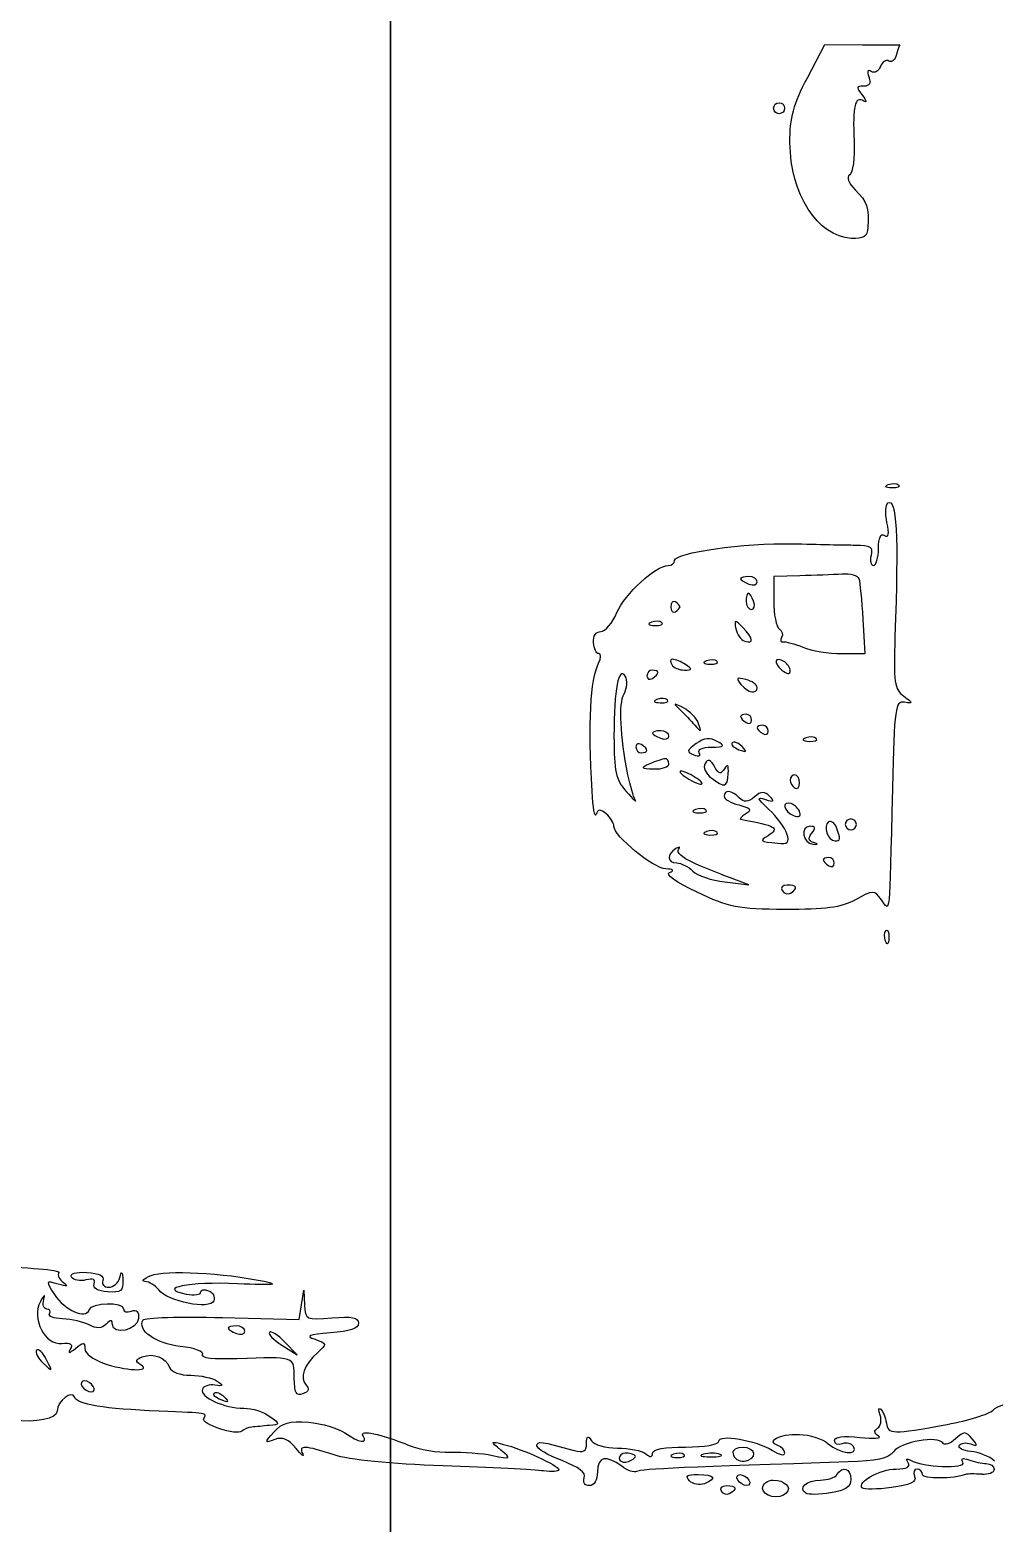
# Model space of a CAD drawing. Extents: x 164 to 448, y 306 to 448.
# Drawn here: x 294.81 to 325.1, y 332.01 to 378.91 of the extents above; entities that cross this region are included whole.
import ezdxf

# ---------------------------------------------------------------- set-up
doc = ezdxf.new("R2010")
doc.units = 0
doc.layers.add('Layer_1', color=7, linetype='CONTINUOUS')

msp = doc.modelspace()

# ---------------------------------------------------------------- linework, layer by layer
at = {"layer": 'Layer_1', "color": 7}
for points in [[(306.141732, 430.959855), (306.141732, 322.619839)], [(306.141732, 322.619839), (306.141732, 430.959855)], [(319.232211, 377.411386), (319.784457, 378.456775), (320.967638, 378.448271)], [(322.03097, 378.134844), (322.031622, 378.137792)], [(321.877106, 364.524548), (321.877134, 364.525398)], [(318.995405, 361.765247), (318.173357, 361.74257), (318.173357, 360.974069)], [(320.862359, 361.664674), (320.862784, 361.664901)], [(314.333235, 360.305008), (314.333008, 360.303874)], [(320.315896, 359.320082), (321.051146, 359.320082), (320.984532, 360.401698)], [(317.201896, 360.14298), (317.20218, 360.142526)], [(316.063332, 359.093339), (316.063644, 359.092488)], [(318.508129, 359.068422), (318.508129, 359.067912)], [(314.506205, 357.881924), (314.506205, 357.881074)], [(322.279257, 357.794816), (322.277046, 357.79269)], [(315.741515, 356.495528), (315.741203, 356.495584)], [(316.870243, 356.518035), (316.870129, 356.518035)], [(319.179827, 356.670567), (319.179572, 356.669717)], [(314.755342, 356.020157), (314.755087, 356.020157)], [(316.627682, 355.706107), (316.627767, 355.706504)], [(313.596113, 355.513096), (313.596482, 355.513124)], [(318.725008, 354.608419), (318.725291, 354.60822)], [(315.717477, 354.420822), (315.717477, 354.419972)], [(318.023887, 354.42771), (318.024113, 354.428674)], [(316.063332, 353.728602), (316.063644, 353.727751)], [(319.372328, 353.681575), (319.372894, 353.68166)], [(320.144995, 353.854035), (320.145279, 353.85395)], [(315.617499, 352.768025), (315.617187, 352.76726)], [(316.6416, 352.14806), (317.394227, 352.059902), (316.78852, 352.284123)], [(318.596031, 352.052306), (318.596031, 352.052022)], [(321.687836, 350.288702), (321.686986, 350.288702)], [(297.25149, 339.275991), (297.251405, 339.275622)], [(300.858888, 338.466898), (303.268479, 338.405669), (303.339628, 338.867943), (303.410778, 339.330274), (303.43629, 338.858164)], [(301.336186, 339.527565), (301.336157, 339.528302)], [(301.29874, 338.203956), (301.29874, 338.204239)], [(304.255332, 337.984724), (304.255134, 337.984554)], [(302.72108, 337.600913), (303.202403, 337.297039), (302.817827, 337.697688)], [(300.815745, 335.879518), (300.815858, 335.879518)], [(313.374387, 334.158463), (313.374331, 334.158746)], [(315.02554, 334.173487), (315.025569, 334.17292)], [(315.969761, 334.176151), (315.969874, 334.174167)], [(317.071106, 334.373272), (317.071134, 334.373443)], [(310.946598, 333.648907), (310.946513, 333.649332)], [(324.706649, 333.540652), (324.706252, 333.541757)], [(315.996746, 333.245962), (315.99652, 333.245934)], [(316.798866, 332.93537), (316.798866, 332.935654)], [(318.570463, 332.95252), (318.57035, 332.952491)], [(319.961424, 332.957906), (319.96131, 332.958161)]]:
    msp.add_lwpolyline(points, dxfattribs=at)
for points in [[(318.344428, 376.278917)], [(317.393518, 361.743165)], [(317.37651, 361.224)], [(315.086769, 360.946602)], [(315.004337, 359.144674)], [(314.36589, 358.8012)], [(317.298217, 358.507786)], [(315.340157, 357.615808)], [(317.307345, 357.416759)], [(317.827389, 357.070649)], [(314.62526, 356.897565)], [(314.01978, 356.464913)], [(315.576879, 355.513124)], [(318.836976, 355.513153)], [(320.596044, 354.128627)], [(319.90405, 352.917326)], [(302.336504, 338.001562)], [(295.02309, 337.439622)], [(296.520718, 336.477175)], [(317.326564, 333.187937)]]:
    msp.add_lwpolyline(points, close=True, dxfattribs=at)
for points in [[(320.967638, 378.448271), (321.618359, 378.442602), (322.141776, 378.439767), (322.13075, 378.439767)], [(322.031622, 378.137792), (321.988252, 377.969981), (321.879685, 377.877572), (321.790677, 377.932564)], [(322.13075, 378.439767), (322.119411, 378.439767), (322.074624, 378.30257), (322.03097, 378.134844)], [(321.23812, 377.606863), (321.122466, 377.678013), (321.09497, 377.615367), (321.164419, 377.432816)], [(321.525921, 377.762485), (321.469228, 377.614233), (321.339402, 377.543934), (321.23812, 377.606863)], [(321.790677, 377.932564), (321.701953, 377.987556), (321.582898, 377.909887), (321.525921, 377.762485)], [(318.684813, 375.364035), (318.679143, 376.162894), (318.791962, 376.577915), (319.232211, 377.411386)], [(320.999726, 377.144844), (320.76275, 377.144844), (320.757647, 377.104025), (320.961742, 376.852054)], [(321.164419, 377.432816), (321.23897, 377.238643), (321.184261, 377.144844), (320.999726, 377.144844)], [(321.00086, 376.678006), (320.725899, 376.842699), (320.649335, 376.522951), (320.698942, 375.416759)], [(320.961742, 376.852054), (321.092419, 376.690762), (321.110277, 376.612809), (321.00086, 376.678006)], [(318.171231, 376.452113), (318.171231, 376.547074), (318.249468, 376.62531), (318.344428, 376.62531)], [(318.344428, 376.278917), (318.249468, 376.278917), (318.171231, 376.357153), (318.171231, 376.452113)], [(318.344428, 376.62531), (318.439389, 376.62531), (318.517625, 376.547074), (318.517625, 376.452113)], [(318.517625, 376.452113), (318.517625, 376.357153), (318.439389, 376.278917), (318.344428, 376.278917)], [(320.608942, 372.365008), (319.560066, 372.417449), (318.69258, 373.769858), (318.684813, 375.364035)], [(320.698942, 375.416759), (320.721619, 374.894702), (320.659824, 374.41715), (320.560328, 374.355609)], [(320.560328, 374.355609), (320.447509, 374.286444), (320.513839, 374.108712), (320.736076, 373.886986)], [(320.736076, 373.886986), (321.105742, 373.51732), (321.167707, 373.333465), (321.132983, 372.708822)], [(321.132983, 372.708822), (321.115975, 372.414898), (321.009959, 372.344854), (320.608942, 372.365008)], [(321.877134, 364.525398), (321.675307, 364.533902), (321.634488, 364.575005), (321.772535, 364.629997)], [(321.772535, 364.629997), (321.89726, 364.679603), (322.046646, 364.673367), (322.104161, 364.615824)], [(322.104161, 364.615824), (322.161987, 364.557997), (322.05994, 364.517461), (321.877106, 364.524548)], [(321.731887, 363.437688), (321.668957, 363.726028), (321.682847, 364.002718), (321.762784, 364.052551)], [(321.762784, 364.052551), (322.037178, 364.222346), (322.097584, 363.072557), (321.983036, 359.860252)], [(321.464013, 362.620658), (321.464013, 362.963679), (321.531477, 363.108416), (321.655635, 363.031739)], [(321.655635, 363.031739), (321.788296, 362.950101), (321.811824, 363.074542), (321.731887, 363.437688)], [(315.060605, 362.246315), (315.060605, 362.496898), (317.256265, 362.807206), (318.769569, 362.770696)], [(318.769569, 362.770696), (319.537474, 362.753688), (320.424491, 362.734129), (320.740611, 362.730728)], [(320.740611, 362.730728), (321.21068, 362.725058), (321.300312, 362.666665), (321.232706, 362.407663)], [(321.307257, 362.091345), (321.39343, 362.091345), (321.464013, 362.329739), (321.464013, 362.620658)], [(314.860479, 362.09126), (314.970463, 362.09126), (315.060605, 362.161276), (315.060605, 362.246315)], [(321.232706, 362.407663), (321.187351, 362.233616), (321.218532, 362.091345), (321.307257, 362.091345)], [(313.250202, 360.609902), (313.494831, 361.195455), (314.468589, 362.09126), (314.860479, 362.09126)], [(317.393518, 361.743165), (317.250935, 361.743165), (317.133865, 361.712835), (317.133865, 361.67485)], [(317.133865, 361.67485), (317.133865, 361.637717), (317.250652, 361.561748), (317.393518, 361.507039)], [(317.653172, 361.575354), (317.653172, 361.66748), (317.536384, 361.743165), (317.393518, 361.743165)], [(320.312183, 361.816838), (320.040057, 361.79983), (319.447502, 361.77772), (318.995405, 361.765247)], [(320.862784, 361.664901), (320.831887, 361.76468), (320.584422, 361.832995), (320.312183, 361.816838)], [(320.984532, 360.401698), (320.948249, 360.996605), (320.893257, 361.564923), (320.862359, 361.664674)], [(317.37651, 361.224), (317.339376, 361.224), (317.308195, 361.107213), (317.308195, 360.964346)], [(317.544321, 360.964346), (317.489329, 361.106929), (317.414211, 361.224), (317.37651, 361.224)], [(317.393518, 361.507039), (317.536101, 361.452047), (317.653172, 361.484362), (317.653172, 361.575354)], [(315.086769, 360.946602), (315.007682, 360.995641), (314.942485, 360.923924), (314.942485, 360.791546)], [(314.942485, 360.791546), (314.942485, 360.657184), (315.007115, 360.587452), (315.086769, 360.636491)], [(315.231052, 360.791546), (315.231052, 360.828113), (315.166139, 360.897846), (315.086769, 360.946602)], [(315.086769, 360.636491), (315.165855, 360.685531), (315.231052, 360.755263), (315.231052, 360.791546)], [(317.308195, 360.964346), (317.308195, 360.82148), (317.383597, 360.704693), (317.476006, 360.704693)], [(317.476006, 360.704693), (317.568132, 360.704693), (317.59903, 360.821197), (317.544321, 360.964346)], [(318.173357, 360.974069), (318.173357, 360.551395), (318.252444, 360.156586), (318.349106, 360.096775)], [(312.743764, 360.014598), (312.885496, 360.014598), (313.113317, 360.282472), (313.250202, 360.609902)], [(314.333008, 360.303874), (314.194677, 360.248882), (314.23578, 360.20778), (314.437606, 360.199559)], [(314.664945, 360.290835), (314.607118, 360.348661), (314.458299, 360.354898), (314.333235, 360.305008)], [(314.437606, 360.199559), (314.620157, 360.191055), (314.722205, 360.233291), (314.664945, 360.290835)], [(317.20218, 360.142526), (316.946494, 360.398211), (316.92892, 360.394809), (316.985896, 360.101707)], [(312.51189, 359.668431), (312.494882, 359.871392), (312.592677, 360.014598), (312.743764, 360.014598)], [(316.985896, 360.101707), (317.019628, 359.925959), (317.145203, 359.749701), (317.263975, 359.710101)], [(317.263975, 359.710101), (317.563143, 359.610321), (317.534683, 359.810447), (317.201896, 360.14298)], [(318.349106, 360.096775), (318.445767, 360.037247), (318.478932, 359.913373), (318.422806, 359.822665)], [(318.422806, 359.822665), (318.36668, 359.731389), (318.384822, 359.671578), (318.463625, 359.68972)], [(321.983036, 359.860252), (321.931446, 358.420961), (321.963194, 358.206378), (322.25658, 357.986438)], [(312.680268, 359.322293), (312.602031, 359.322293), (312.526346, 359.477915), (312.51189, 359.668431)], [(312.671764, 359.019496), (312.753402, 359.18589), (312.756803, 359.322293), (312.680268, 359.322293)], [(318.463625, 359.68972), (318.541861, 359.706728), (318.825496, 359.631043), (319.093483, 359.521058)], [(319.093483, 359.521058), (319.361357, 359.410507), (319.911534, 359.320082), (320.315896, 359.320082)], [(312.466819, 354.996312), (312.343795, 357.17709), (312.410693, 358.489332), (312.671764, 359.019496)], [(313.512293, 358.608784), (313.299411, 358.952854), (313.159124, 358.206576), (313.157424, 356.724539)], [(315.00428, 359.144674), (314.926894, 359.14595), (314.912438, 359.069272), (314.971398, 358.974312)], [(314.971398, 358.974312), (315.030076, 358.879351), (315.210076, 358.802532), (315.371027, 358.80395)], [(315.403909, 358.974312), (315.261326, 359.066438), (315.081298, 359.143257), (315.004337, 359.144674)], [(315.371027, 358.80395), (315.62331, 358.805225), (315.627846, 358.829461), (315.403909, 358.974312)], [(316.063644, 359.092488), (315.925597, 359.037496), (315.966416, 358.996394), (316.167959, 358.98789)], [(316.395014, 359.079165), (316.337187, 359.136992), (316.188369, 359.143228), (316.063332, 359.093339)], [(316.167959, 358.98789), (316.35051, 358.979386), (316.452586, 359.021622), (316.395014, 359.079165)], [(318.508129, 359.067912), (318.206721, 359.254431), (318.142913, 359.0424), (318.429043, 358.804857)], [(318.692665, 358.770274), (318.692665, 358.871471), (318.609326, 359.00555), (318.508129, 359.068422)], [(313.473175, 358.057446), (313.570403, 358.238863), (313.587978, 358.486923), (313.512293, 358.608784)], [(314.36589, 358.8012), (314.270929, 358.8012), (314.192693, 358.718712), (314.192693, 358.617798)], [(314.192693, 358.617798), (314.192693, 358.516885), (314.270929, 358.482586), (314.36589, 358.541546)], [(314.539087, 358.724948), (314.539087, 358.766617), (314.46085, 358.8012), (314.36589, 358.8012)], [(314.36589, 358.541546), (314.46085, 358.600224), (314.539087, 358.682995), (314.539087, 358.724948)], [(317.298274, 358.507786), (317.00622, 358.584038), (316.978866, 358.556825), (317.146337, 358.354998)], [(317.146337, 358.354998), (317.375093, 358.079754), (317.65422, 358.028504), (317.65422, 358.261739)], [(317.65422, 358.261739), (317.65422, 358.346211), (317.494063, 358.456479), (317.298217, 358.507786)], [(318.429043, 358.804857), (318.593452, 358.66851), (318.692665, 358.655187), (318.692665, 358.770274)], [(313.596482, 355.513124), (313.349584, 356.753083), (313.301735, 357.737357), (313.473175, 358.057446)], [(314.506205, 357.881074), (314.368157, 357.826082), (314.408976, 357.784696), (314.610803, 357.776476)], [(314.837858, 357.867751), (314.780315, 357.925578), (314.631213, 357.931814), (314.506205, 357.881924)], [(322.25658, 357.986438), (322.557619, 357.761083), (322.55966, 357.743225), (322.279257, 357.794816)], [(314.610803, 357.776476), (314.793354, 357.767972), (314.89543, 357.810208), (314.837858, 357.867751)], [(315.340186, 357.615808), (315.024321, 357.777666), (315.007455, 357.770863), (315.222831, 357.567902)], [(315.222831, 357.567902), (315.361162, 357.437225), (315.57566, 357.2136), (315.699137, 357.070847)], [(315.816491, 357.118753), (315.757814, 357.287981), (315.543231, 357.511691), (315.340157, 357.615808)], [(317.307345, 357.416759), (317.212384, 357.416759), (317.134148, 357.382176), (317.134148, 357.340507)], [(317.480542, 357.233357), (317.480542, 357.334271), (317.402306, 357.416759), (317.307345, 357.416759)], [(322.277046, 357.79269), (321.992702, 357.845131), (321.962428, 357.625729), (321.90171, 355.080444)], [(315.699137, 357.070847), (315.894728, 356.844926), (315.910035, 356.851162), (315.816491, 357.118753)], [(317.134148, 357.340507), (317.134148, 357.298838), (317.212384, 357.216066), (317.307345, 357.157106)], [(317.307345, 357.157106), (317.402306, 357.098428), (317.480542, 357.131594), (317.480542, 357.233357)], [(317.827389, 357.070649), (317.732428, 357.070649), (317.654192, 357.036066), (317.654192, 356.994397)], [(317.654192, 356.994397), (317.654192, 356.952728), (317.732428, 356.869956), (317.827389, 356.810995)], [(318.000586, 356.887247), (318.000586, 356.988161), (317.92235, 357.070649), (317.827389, 357.070649)], [(313.157424, 356.724539), (313.156148, 355.624328), (313.21525, 355.359373), (313.544523, 354.985795)], [(314.01978, 356.464913), (313.924819, 356.523591), (313.846583, 356.490425), (313.846583, 356.388661)], [(314.62526, 356.897565), (314.482677, 356.897565), (314.365606, 356.867518), (314.365606, 356.82925)], [(314.365606, 356.82925), (314.365606, 356.792117), (314.482394, 356.716148), (314.62526, 356.661439)], [(314.884913, 356.729754), (314.884913, 356.82188), (314.768126, 356.897565), (314.62526, 356.897565)], [(314.62526, 356.661439), (314.767843, 356.606447), (314.884913, 356.638762), (314.884913, 356.729754)], [(315.741203, 356.495584), (315.436082, 356.282135), (315.425707, 356.233946), (315.664951, 356.142331)], [(316.398274, 356.565543), (316.178589, 356.693386), (315.996945, 356.67411), (315.741515, 356.495528)], [(316.216006, 356.383559), (316.630857, 356.389228), (316.657587, 356.414457), (316.398274, 356.565543)], [(316.870129, 356.518035), (316.817121, 356.465027), (316.912932, 356.368082), (317.083578, 356.302885)], [(317.180523, 356.39983), (317.063169, 356.518035), (316.92342, 356.571326), (316.870243, 356.518035)], [(317.827389, 356.810995), (317.92235, 356.752318), (318.000586, 356.785483), (318.000586, 356.887247)], [(319.179572, 356.669717), (319.041524, 356.614724), (319.082343, 356.573339), (319.28417, 356.565118)], [(319.511509, 356.656394), (319.453682, 356.71422), (319.30458, 356.720457), (319.179827, 356.670567)], [(319.28417, 356.565118), (319.466721, 356.556614), (319.568769, 356.599134), (319.511509, 356.656394)], [(313.846583, 356.388661), (313.846583, 356.287748), (313.924819, 356.20526), (314.01978, 356.20526)], [(314.192976, 356.281512), (314.192976, 356.323181), (314.115024, 356.405953), (314.01978, 356.464913)], [(314.01978, 356.20526), (314.11474, 356.20526), (314.192976, 356.239843), (314.192976, 356.281512)], [(314.755087, 356.020157), (314.683937, 356.011654), (314.469609, 355.941071), (314.27915, 355.85915)], [(314.884885, 355.85915), (314.884885, 355.95411), (314.826208, 356.026677), (314.755342, 356.020157)], [(315.664951, 356.142331), (315.825109, 356.081102), (315.896825, 356.108598), (315.835597, 356.207244)], [(315.835597, 356.207244), (315.776353, 356.304189), (315.940762, 356.380724), (316.216006, 356.383559)], [(316.313263, 355.773969), (316.191657, 355.991102), (316.108035, 356.018315), (316.016107, 355.86978)], [(317.083578, 356.302885), (317.330192, 356.208775), (317.350035, 356.229184), (317.180523, 356.39983)], [(314.27915, 355.85915), (313.972441, 355.727339), (313.987238, 355.709197), (314.408976, 355.698142)], [(314.408976, 355.698142), (314.670614, 355.689638), (314.884885, 355.763622), (314.884885, 355.85915)], [(315.576879, 355.513124), (315.386674, 355.614888), (315.230712, 355.659392), (315.230712, 355.61177)], [(315.230712, 355.61177), (315.230712, 355.563865), (315.386334, 355.441975), (315.576879, 355.339928)], [(316.016107, 355.86978), (315.94354, 355.751575), (316.027446, 355.559046), (316.20858, 355.420375)], [(316.20858, 355.420375), (316.6452, 355.089628), (316.710085, 355.105871), (316.743902, 355.553887)], [(316.627767, 355.706504), (316.51098, 355.516866), (316.450035, 355.529906), (316.313263, 355.773969)], [(316.743902, 355.553887), (316.763745, 355.82743), (316.729729, 355.872076), (316.627682, 355.706107)], [(313.824869, 354.726142), (313.765625, 354.825921), (313.662444, 355.179969), (313.596113, 355.513096)], [(315.922989, 355.241282), (315.922989, 355.289187), (315.767367, 355.411077), (315.576879, 355.513124)], [(315.576879, 355.339928), (315.767083, 355.238164), (315.922989, 355.19366), (315.922989, 355.241282)], [(318.836976, 355.513153), (318.75789, 355.513153), (318.692693, 355.439452), (318.692693, 355.350444)], [(318.692693, 355.350444), (318.692693, 355.260869), (318.757606, 355.1472), (318.836976, 355.098444)], [(318.98126, 355.261153), (318.98126, 355.399767), (318.916346, 355.513153), (318.836976, 355.513153)], [(318.836976, 355.098444), (318.916063, 355.049405), (318.98126, 355.121121), (318.98126, 355.261153)], [(321.90171, 355.080444), (321.80108, 350.872016), (321.835946, 351.221556), (321.557698, 351.588359)], [(312.594945, 354.268006), (312.554126, 354.144983), (312.496583, 354.473235), (312.466819, 354.996312)], [(313.544523, 354.985795), (313.757972, 354.743433), (313.884425, 354.626504), (313.824869, 354.726142)], [(317.093244, 354.792614), (316.85485, 355.031008), (316.615975, 355.053969), (316.615975, 354.838819)], [(316.615975, 354.838819), (316.615975, 354.75378), (316.826022, 354.63189), (317.082869, 354.56726)], [(317.567849, 354.820961), (317.360069, 354.648614), (317.244983, 354.641811), (317.093244, 354.792614)], [(318.051043, 354.837969), (317.886917, 355.003228), (317.783169, 354.999543), (317.567849, 354.820961)], [(318.024113, 354.428674), (317.648409, 354.776712), (317.628992, 354.831591), (317.913846, 354.739323)], [(317.913846, 354.739323), (318.185121, 354.651449), (318.214772, 354.672709), (318.051043, 354.837969)], [(318.725291, 354.60822), (318.413764, 354.711969), (318.479244, 354.354236), (318.793606, 354.233679)], [(318.999118, 354.334309), (318.961701, 354.447411), (318.837827, 354.570718), (318.725008, 354.608419)], [(312.912057, 354.287849), (312.725537, 354.442904), (312.651836, 354.437518), (312.594945, 354.268006)], [(313.154702, 353.895647), (313.154702, 354.000246), (313.045285, 354.177128), (312.912057, 354.287849)], [(315.717477, 354.419972), (315.57943, 354.36498), (315.620249, 354.323594), (315.822076, 354.315373)], [(316.049131, 354.406649), (315.991587, 354.464476), (315.842485, 354.470712), (315.717477, 354.420822)], [(315.822076, 354.315373), (316.004343, 354.306869), (316.106702, 354.349106), (316.049131, 354.406649)], [(317.082869, 354.56726), (317.448964, 354.475417), (317.49565, 354.415606), (317.299153, 354.291449)], [(317.299153, 354.291449), (317.161389, 354.204425), (317.087405, 354.126189), (317.135027, 354.117402)], [(318.58886, 353.662469), (318.529332, 353.850973), (318.274753, 354.195326), (318.023887, 354.42771)], [(318.793606, 354.233679), (318.961984, 354.168765), (319.041354, 354.208167), (318.999118, 354.334309)], [(320.596044, 354.128627), (320.501083, 354.128627), (320.422847, 354.050391), (320.422847, 353.95543)], [(320.769241, 353.95543), (320.769241, 354.050391), (320.691005, 354.128627), (320.596044, 354.128627)], [(314.786948, 352.557609), (314.395172, 352.574617), (313.154702, 353.589506), (313.154702, 353.895647)], [(316.063644, 353.727751), (315.925597, 353.672759), (315.966416, 353.631373), (316.167959, 353.623153)], [(316.395014, 353.714428), (316.337187, 353.772255), (316.188369, 353.778491), (316.063332, 353.728602)], [(316.167959, 353.623153), (316.35051, 353.614649), (316.452586, 353.657169), (316.395014, 353.714428)], [(317.135027, 354.117402), (318.247483, 353.917843), (318.374787, 353.841591), (317.995228, 353.601694)], [(318.305679, 353.363301), (318.62503, 353.327584), (318.677499, 353.383143), (318.58886, 353.662469)], [(319.315351, 353.897943), (319.003115, 353.897943), (319.086028, 353.354939), (319.401524, 353.33331)], [(319.418532, 353.390854), (319.258658, 353.443294), (319.245335, 353.528334), (319.372328, 353.681575)], [(319.372894, 353.68166), (319.501587, 353.836715), (319.485146, 353.897943), (319.315351, 353.897943)], [(319.893279, 354.03565), (319.714413, 353.925099), (319.879106, 353.43652), (320.095389, 353.43652)], [(320.145279, 353.85395), (320.087452, 354.003902), (319.97435, 354.085824), (319.893279, 354.03565)], [(320.095389, 353.43652), (320.27794, 353.43652), (320.28446, 353.491512), (320.144995, 353.854035)], [(320.422847, 353.95543), (320.422847, 353.860469), (320.501083, 353.782233), (320.596044, 353.782233)], [(320.596044, 353.782233), (320.691005, 353.782233), (320.769241, 353.860469), (320.769241, 353.95543)], [(315.101225, 353.195603), (314.808009, 353.026942), (314.827398, 352.745461), (315.132123, 352.745461)], [(315.184564, 353.172926), (315.257131, 353.252863), (315.22028, 353.262784), (315.101225, 353.195603)], [(317.995228, 353.601694), (317.720835, 353.428214), (317.721118, 353.427931), (318.305679, 353.363301)], [(319.401524, 353.33331), (319.578406, 353.319137), (319.582942, 353.33898), (319.418532, 353.390854)], [(315.617187, 352.76726), (315.306283, 352.910126), (315.111515, 353.09262), (315.184564, 353.172926)], [(315.132123, 352.745461), (315.268186, 352.745461), (315.494079, 352.630942), (315.634167, 352.490627)], [(316.78852, 352.284123), (316.455335, 352.40743), (315.92846, 352.625272), (315.617499, 352.768025)], [(319.90405, 352.917326), (319.80909, 352.917326), (319.730854, 352.882743), (319.730854, 352.841074)], [(319.730854, 352.841074), (319.730854, 352.799405), (319.80909, 352.716633), (319.90405, 352.657672)], [(320.077247, 352.733924), (320.077247, 352.834838), (319.999011, 352.917326), (319.90405, 352.917326)], [(319.90405, 352.657672), (319.999011, 352.598995), (320.077247, 352.632161), (320.077247, 352.733924)], [(315.76646, 351.824088), (315.097087, 352.14205), (314.754066, 352.389118), (314.901184, 352.447342)], [(314.901184, 352.447342), (315.059357, 352.510271), (315.019106, 352.548539), (314.786948, 352.557609)], [(315.634167, 352.490627), (315.774198, 352.350595), (316.2276, 352.196334), (316.6416, 352.14806)], [(318.519496, 351.285194), (317.059597, 351.293698), (316.751244, 351.356343), (315.76646, 351.824088)], [(318.596031, 352.052022), (318.447496, 352.052022), (318.375213, 351.972935), (318.43474, 351.876274)], [(318.43474, 351.876274), (318.493984, 351.779613), (318.615874, 351.74503), (318.704598, 351.800022)], [(318.704598, 351.800022), (318.944693, 351.948557), (318.899906, 352.052306), (318.596031, 352.052306)], [(321.557698, 351.588359), (321.326674, 351.893225), (321.300028, 351.893225), (320.74115, 351.588359)], [(320.74115, 351.588359), (320.291405, 351.343162), (319.79948, 351.275868), (318.519496, 351.285194)], [(321.686986, 350.288702), (321.63738, 350.413427), (321.643616, 350.562813), (321.701159, 350.620356)], [(321.792435, 350.393301), (321.783931, 350.191474), (321.742828, 350.150655), (321.687836, 350.288702)], [(321.701159, 350.620356), (321.758986, 350.678183), (321.799521, 350.576135), (321.792435, 350.393301)], [(293.447795, 340.072016), (294.7468, 340.049339), (295.768689, 339.962315), (295.718601, 339.880394)], [(295.70046, 339.515461), (295.303382, 339.627713), (295.301313, 339.622044), (295.58594, 339.187465)], [(295.718601, 339.880394), (295.668995, 339.798756), (295.735609, 339.657024), (295.866003, 339.566202)], [(296.122847, 339.737386), (296.054532, 339.848504), (296.234249, 339.903213), (296.600542, 339.88252)], [(296.573301, 339.648094), (296.386214, 339.599055), (296.18348, 339.639591), (296.122847, 339.737386)], [(296.832387, 339.525354), (296.885395, 339.663685), (296.79582, 339.705921), (296.573301, 339.648094)], [(296.600542, 339.88252), (296.990844, 339.859843), (297.160441, 339.77622), (297.105307, 339.632787)], [(297.105307, 339.632787), (297.059953, 339.513732), (297.141874, 339.416504), (297.287575, 339.416504)], [(297.731594, 339.630038), (297.748602, 339.300312), (297.67235, 339.243959), (297.25149, 339.275991)], [(297.287575, 339.416504), (297.433559, 339.416504), (297.588614, 339.55285), (297.632098, 339.719329)], [(297.632098, 339.719329), (297.691342, 339.945534), (297.71657, 339.922857), (297.731594, 339.630038)], [(298.424693, 339.599565), (298.292315, 339.605235), (298.378488, 339.689991), (298.616882, 339.786652)], [(298.857317, 339.335943), (298.751584, 339.474841), (298.556957, 339.593329), (298.424693, 339.599565)], [(298.616882, 339.786652), (299.061723, 339.967786), (300.913654, 339.872825), (302.164526, 339.604951)], [(301.336157, 339.528302), (299.816589, 339.599452), (298.761846, 339.387987), (299.720154, 339.204699)], [(302.164526, 339.604951), (302.677682, 339.494967), (302.463269, 339.475124), (301.336186, 339.527565)], [(295.249779, 339.03652), (295.300519, 339.213402), (295.255449, 339.185055), (295.139511, 338.968205)], [(295.58594, 339.187465), (295.909997, 338.692904), (296.571206, 338.401871), (296.673537, 338.708778)], [(295.866003, 339.566202), (296.033247, 339.450548), (295.983357, 339.435241), (295.70046, 339.515461)], [(297.251405, 339.275622), (296.938715, 339.298299), (296.781732, 339.392976), (296.832387, 339.525354)], [(300.585458, 338.98938), (300.47434, 338.699225), (299.137635, 338.966702), (298.857317, 339.335943)], [(299.720154, 339.204699), (299.97017, 339.156794), (300.174435, 339.182022), (300.174435, 339.261392)], [(300.174435, 339.261392), (300.174435, 339.340479), (300.28612, 339.362306), (300.423033, 339.309298)], [(300.423033, 339.309298), (300.559663, 339.256857), (300.632797, 339.112857), (300.585458, 338.98938)], [(295.139511, 338.968205), (294.8529, 338.427354), (295.284078, 337.592835), (295.819373, 337.651654)], [(295.341055, 338.733723), (295.24326, 338.733723), (295.201874, 338.870069), (295.249779, 339.03652)], [(295.428078, 338.586888), (295.477685, 338.667959), (295.439417, 338.733723), (295.341055, 338.733723)], [(296.673537, 338.708778), (296.752623, 338.947172), (297.748349, 338.97325), (297.748349, 338.737124)], [(297.748349, 338.737124), (297.748349, 338.644998), (297.860885, 338.612683), (297.998365, 338.665408)], [(297.998365, 338.665408), (298.165609, 338.729471), (298.24016, 338.654069), (298.223719, 338.435235)], [(303.43629, 338.858164), (303.461802, 338.402211), (303.491282, 338.388435), (304.298674, 338.456353)], [(295.839669, 338.425597), (295.563291, 338.434101), (295.378075, 338.506668), (295.428078, 338.586888)], [(296.672431, 338.234542), (296.491014, 338.332054), (296.115934, 338.417943), (295.839669, 338.425597)], [(297.202425, 338.257219), (297.06211, 338.116904), (296.904815, 338.110101), (296.672431, 338.234542)], [(297.402267, 338.248715), (297.402267, 338.404054), (297.353228, 338.405471), (297.202425, 338.257219)], [(298.223719, 338.435235), (298.195373, 338.07566), (297.402267, 337.895575), (297.402267, 338.248715)], [(299.531934, 337.560066), (298.764482, 337.646239), (298.167562, 338.072372), (298.365307, 338.392346)], [(298.365307, 338.392346), (298.411512, 338.466898), (299.533606, 338.50063), (300.858888, 338.466898)], [(301.29874, 338.204239), (301.156157, 338.204239), (301.039087, 338.174192), (301.039087, 338.135924)], [(301.558394, 338.036428), (301.558394, 338.128554), (301.441606, 338.203956), (301.29874, 338.203956)], [(305.135093, 338.287691), (305.135093, 338.124132), (304.857581, 338.028605), (304.255332, 337.984724)], [(304.298674, 338.456353), (304.928872, 338.509361), (305.135093, 338.467691), (305.135093, 338.287691)], [(301.039087, 338.135924), (301.039087, 338.098507), (301.155874, 338.022822), (301.29874, 337.968113)], [(301.29874, 337.968113), (301.441323, 337.913121), (301.558394, 337.945436), (301.558394, 338.036428)], [(302.336504, 338.001562), (302.283496, 337.948554), (302.456409, 337.767987), (302.72108, 337.600913)], [(302.817827, 337.697688), (302.606079, 337.91794), (302.389767, 338.054769), (302.336504, 338.001562)], [(304.255134, 337.984554), (303.560135, 337.933814), (303.457663, 337.891578), (303.767206, 337.782444)], [(303.767206, 337.782444), (304.144781, 337.649499), (304.147531, 337.634192), (303.841757, 337.362378)], [(295.023175, 337.43965), (294.965348, 337.381824), (295.058891, 337.199839), (295.230387, 337.03543)], [(295.335836, 337.140879), (295.221883, 337.363115), (295.081285, 337.497591), (295.02309, 337.439622)], [(295.819373, 337.651654), (296.092916, 337.681984), (296.171719, 337.628976), (296.081011, 337.478457)], [(296.081011, 337.478457), (295.993137, 337.332189), (296.045294, 337.338992), (296.244003, 337.498299)], [(296.244003, 337.498299), (296.493168, 337.700409), (296.536737, 337.698992), (296.536737, 337.489795)], [(296.536737, 337.489795), (296.536737, 337.354583), (296.795256, 337.150233), (297.111518, 337.035997)], [(298.339486, 337.231587), (298.690132, 337.366233), (299.079442, 337.21458), (299.200397, 336.901606)], [(300.234869, 337.298995), (300.295247, 337.397074), (299.997893, 337.507625), (299.531934, 337.560066)], [(301.319915, 337.17257), (300.57378, 337.144224), (300.168964, 337.192413), (300.234869, 337.298995)], [(303.115776, 336.566665), (303.115776, 337.24732), (303.138454, 337.239694), (301.319915, 337.17257)], [(303.841757, 337.362378), (303.425065, 336.992088), (303.273978, 336.558784), (303.487115, 336.345647)], [(295.230387, 337.03543), (295.529386, 336.749868), (295.533978, 336.754517), (295.335836, 337.140879)], [(297.111518, 337.035997), (297.785143, 336.792217), (298.656995, 336.751002), (298.296116, 336.980154)], [(298.296116, 336.980154), (298.110163, 337.098076), (298.118667, 337.146831), (298.339486, 337.231587)], [(299.200397, 336.901606), (299.255389, 336.75874), (299.533326, 336.654142), (299.862768, 336.652724)], [(296.520718, 336.477175), (296.425757, 336.477175), (296.395994, 336.398939), (296.454954, 336.303978)], [(296.800781, 336.303978), (296.742104, 336.398939), (296.615962, 336.477175), (296.520718, 336.477175)], [(299.862768, 336.652724), (300.175089, 336.651449), (300.547477, 336.570236), (300.690258, 336.472441)], [(300.621943, 336.345449), (300.441376, 336.373795), (300.264211, 336.311717), (300.228041, 336.209669)], [(300.690258, 336.472441), (300.906541, 336.324189), (300.895203, 336.303213), (300.621943, 336.345449)], [(303.387052, 336.070403), (303.173036, 335.987915), (303.115776, 336.09308), (303.115776, 336.566665)], [(303.487115, 336.345647), (303.600217, 336.232545), (303.566202, 336.139002), (303.387052, 336.070403)], [(296.2209, 335.957414), (296.137562, 336.20828), (295.670752, 335.845446), (295.670752, 335.529638)], [(298.872258, 335.526888), (297.139439, 335.598038), (296.295111, 335.734668), (296.2209, 335.957414)], [(296.454954, 336.303978), (296.513631, 336.209017), (296.639773, 336.130781), (296.735017, 336.130781)], [(296.735017, 336.130781), (296.829978, 336.130781), (296.860025, 336.208734), (296.800781, 336.303978)], [(300.228041, 336.209669), (300.143001, 335.968724), (300.915981, 335.617455), (301.530844, 335.617455)], [(300.815858, 335.879518), (300.645213, 335.944431), (300.549118, 336.041093), (300.602409, 336.094668)], [(300.602409, 336.094668), (300.655417, 336.147676), (300.795449, 336.094809), (300.91269, 335.976463)], [(300.91269, 335.976463), (301.082485, 335.805534), (301.062359, 335.785691), (300.815745, 335.879518)], [(295.670752, 335.529638), (295.670752, 335.292661), (294.970963, 335.146025), (294.301534, 335.242715)], [(300.273423, 335.298416), (300.379723, 335.470195), (300.420825, 335.463392), (298.872258, 335.526888)], [(301.530844, 335.617455), (301.793615, 335.617455), (302.159965, 335.502935), (302.344727, 335.363187)], [(321.438444, 334.989865), (321.539641, 335.052227), (321.574507, 335.237613), (321.51583, 335.400888)], [(321.51583, 335.400888), (321.457153, 335.564447), (321.466224, 335.646935), (321.535672, 335.58429)], [(321.535672, 335.58429), (321.605688, 335.521361), (321.685342, 335.327187), (321.713405, 335.151694)], [(323.627017, 335.110876), (324.293272, 335.233616), (324.941301, 335.435357), (325.067074, 335.559317)], [(325.067074, 335.559317), (325.192932, 335.683191), (325.479345, 335.784671), (325.703679, 335.784671)], [(301.470664, 334.898929), (301.313625, 334.74189), (300.166132, 335.124567), (300.273423, 335.298416)], [(301.783156, 335.026488), (301.670904, 335.01515), (301.530305, 334.959024), (301.470664, 334.898929)], [(302.333389, 335.077228), (302.143184, 335.06022), (301.895436, 335.036409), (301.783156, 335.026488)], [(302.344727, 335.363187), (302.676296, 335.112321), (302.676126, 335.108636), (302.333389, 335.077228)], [(302.48314, 334.87645), (302.736557, 335.165471), (302.957631, 335.227294), (303.560532, 335.178227)], [(303.560532, 335.178227), (303.977735, 335.144494), (304.494009, 334.993975), (304.707883, 334.844079)], [(305.274983, 334.751669), (305.145439, 334.96115), (305.833975, 334.817433), (306.719008, 334.449496)], [(321.469342, 334.74325), (321.323641, 334.833392), (321.31372, 334.912762), (321.438444, 334.989865)], [(321.713405, 335.151694), (321.770098, 334.792318), (321.883767, 334.789937), (323.627017, 335.110876)], [(324.406006, 334.660309), (324.20588, 334.90182), (324.153723, 334.901254), (323.879556, 334.651805)], [(302.502983, 334.63749), (302.172321, 334.516167), (302.171868, 334.52212), (302.48314, 334.87645)], [(303.166942, 334.363946), (302.934217, 334.648885), (302.745798, 334.726554), (302.502983, 334.63749)], [(304.364353, 334.150498), (303.453921, 334.455335), (303.235483, 334.46245), (303.380107, 334.182529)], [(304.707883, 334.844079), (305.152101, 334.53292), (305.439137, 334.486205), (305.274983, 334.751669)], [(306.719008, 334.449496), (307.034957, 334.318252), (307.619008, 334.222157), (308.016907, 334.235764)], [(309.605726, 334.299827), (309.265937, 334.584085), (309.267553, 334.587487), (309.691899, 334.483795)], [(309.691899, 334.483795), (310.285191, 334.338661), (311.418028, 333.816576), (311.420494, 333.686891)], [(310.734935, 334.441106), (310.734935, 334.597861), (310.866463, 334.580854), (311.903036, 334.29342)], [(311.525008, 333.971036), (311.090485, 334.137146), (310.734935, 334.348498), (310.734935, 334.441106)], [(311.903036, 334.29342), (312.205946, 334.208948), (312.293027, 334.257137), (312.295068, 334.50857)], [(312.295068, 334.50857), (312.296343, 334.754617), (312.333052, 334.775877), (312.445871, 334.598145)], [(312.445871, 334.598145), (312.528359, 334.467184), (312.889238, 334.364854), (313.265254, 334.36542)], [(315.407537, 334.39972), (316.014435, 334.39972), (316.445868, 334.475121), (316.445868, 334.58057)], [(316.445868, 334.58057), (316.445868, 334.81698), (317.613345, 334.616287), (318.133162, 334.289735)], [(317.376482, 333.984813), (317.741868, 334.124844), (317.477112, 334.461657), (317.071106, 334.373272)], [(318.306246, 334.447909), (317.915178, 334.587657), (318.347915, 334.814287), (318.97148, 334.796627)], [(318.522529, 334.208098), (318.522529, 334.297672), (318.425017, 334.405389), (318.306246, 334.447909)], [(318.97148, 334.796627), (319.307783, 334.785288), (319.720422, 334.654894), (319.888375, 334.502872)], [(319.888375, 334.502872), (320.229609, 334.194094), (320.857682, 334.121301), (320.678447, 334.411597)], [(320.080025, 334.600668), (320.080025, 334.724258), (320.359805, 334.759124), (320.882088, 334.700447)], [(320.322104, 334.503439), (320.189159, 334.452132), (320.080025, 334.494935), (320.080025, 334.600668)], [(320.678447, 334.411597), (320.615518, 334.513077), (320.455361, 334.554746), (320.322104, 334.503439)], [(320.882088, 334.700447), (321.323244, 334.650841), (321.58749, 334.66955), (321.469342, 334.74325)], [(323.482224, 334.527364), (323.332838, 334.768876), (322.169216, 334.560246), (321.93652, 334.249852)], [(323.879556, 334.651805), (323.712312, 334.500151), (323.533531, 334.444592), (323.482224, 334.527364)], [(324.362523, 334.263175), (324.114775, 334.283017), (323.953228, 334.367206), (324.003657, 334.448561)], [(324.003657, 334.448561), (324.054397, 334.530198), (324.215405, 334.550608), (324.361786, 334.494765)], [(324.361786, 334.494765), (324.584589, 334.409726), (324.591959, 334.436088), (324.406006, 334.660309)], [(303.380107, 334.182529), (303.441335, 334.063474), (303.345524, 334.145395), (303.166942, 334.363946)], [(307.788236, 333.809773), (306.16166, 333.865899), (304.813984, 333.999694), (304.364353, 334.150498)], [(308.016907, 334.235764), (308.414806, 334.249937), (309.012917, 334.204583), (309.346072, 334.135417)], [(309.346072, 334.135417), (309.929301, 334.015228), (309.938995, 334.020898), (309.605726, 334.299827)], [(312.222671, 333.428372), (312.2856, 333.591647), (312.060529, 333.766517), (311.525008, 333.971036)], [(313.399474, 333.793247), (312.90806, 334.165238), (312.638513, 334.104009), (312.638513, 333.62005)], [(313.374331, 334.158746), (313.198583, 333.982715), (313.463339, 333.837609), (313.696885, 333.982148)], [(313.265254, 334.36542), (313.634466, 334.36542), (314.033953, 334.286334), (314.152923, 334.188539)], [(313.697537, 334.190494), (313.577631, 334.230463), (313.431931, 334.216006), (313.374387, 334.158463)], [(313.696885, 333.982148), (313.873483, 334.091282), (313.873483, 334.131817), (313.697537, 334.190494)], [(314.152923, 334.188539), (314.303159, 334.065231), (314.369206, 334.07005), (314.369206, 334.205546)], [(314.369206, 334.205546), (314.369206, 334.327436), (314.7552, 334.39972), (315.407537, 334.39972)], [(315.025569, 334.17292), (314.887521, 334.117928), (314.92834, 334.076542), (315.130167, 334.068321)], [(315.357222, 334.159313), (315.299395, 334.21714), (315.150576, 334.223376), (315.02554, 334.173487)], [(315.130167, 334.068321), (315.312718, 334.059817), (315.414794, 334.102054), (315.357222, 334.159313)], [(315.969874, 334.174167), (315.801496, 334.130797), (315.897024, 334.091679), (316.182756, 334.087994)], [(316.488926, 334.167647), (316.371855, 334.214702), (316.138054, 334.218387), (315.969761, 334.176151)], [(316.182756, 334.087994), (316.468318, 334.082324), (316.606025, 334.120025), (316.488926, 334.167647)], [(317.071134, 334.373443), (316.896803, 334.335458), (316.848047, 334.233694), (316.936772, 334.091679)], [(316.936772, 334.091679), (317.016709, 333.964687), (317.204362, 333.918765), (317.376482, 333.984813)], [(318.133162, 334.289735), (318.347178, 334.155373), (318.522529, 334.118806), (318.522529, 334.208098)], [(321.93652, 334.249852), (321.780614, 334.041789), (321.400942, 333.956438), (320.512564, 333.92914)], [(322.396781, 333.907172), (322.320529, 334.031329), (322.349726, 334.059959), (322.474167, 333.982573)], [(322.474167, 333.982573), (322.828923, 333.763455), (324.248797, 333.710731), (324.118431, 333.921345)], [(324.118431, 333.921345), (324.04218, 334.045502), (324.104258, 334.071298), (324.302967, 333.995896)], [(324.302967, 333.995896), (324.469361, 333.931833), (324.715521, 333.879959), (324.850535, 333.879959)], [(325.108205, 333.958649), (324.94578, 334.105483), (324.610271, 334.24268), (324.362523, 334.263175)], [(310.946513, 333.649332), (310.684876, 333.686466), (309.263528, 333.759033), (307.788236, 333.809773)], [(311.420494, 333.686891), (311.421742, 333.628214), (311.20818, 333.61149), (310.946598, 333.648907)], [(312.638513, 333.62005), (312.638513, 333.355011), (312.540151, 333.187427), (312.384246, 333.187427)], [(313.867871, 333.631389), (313.790485, 333.583483), (313.580041, 333.656901), (313.399474, 333.793247)], [(320.512564, 333.92914), (315.5508, 333.77692), (313.989846, 333.706904), (313.867871, 333.631389)], [(315.529313, 333.337776), (315.383329, 333.483761), (315.451928, 333.533934), (315.800589, 333.533934)], [(315.800589, 333.533934), (316.321257, 333.533934), (316.409471, 333.404391), (315.996746, 333.245962)], [(317.046501, 333.361134), (316.987824, 333.456094), (317.017304, 333.534331), (317.112265, 333.534331)], [(317.112265, 333.534331), (317.207225, 333.534331), (317.333367, 333.456094), (317.392328, 333.361134)], [(319.642271, 333.361049), (319.869043, 333.361049), (320.102646, 333.439002), (320.161408, 333.534246)], [(320.161408, 333.534246), (320.337723, 333.819326), (320.594117, 333.73012), (320.594117, 333.384009)], [(320.957518, 333.1152), (320.776101, 333.296901), (321.515235, 333.707329), (322.023912, 333.707329)], [(322.023912, 333.707329), (322.35497, 333.707329), (322.479128, 333.77366), (322.396781, 333.907172)], [(322.67812, 333.708208), (322.585994, 333.708208), (322.551128, 333.602476), (322.600734, 333.473216)], [(322.845931, 333.530476), (322.845931, 333.628271), (322.770529, 333.708208), (322.67812, 333.708208)], [(324.230372, 333.541814), (323.825811, 333.394413), (322.845931, 333.386476), (322.845931, 333.530476)], [(324.706252, 333.541757), (324.492236, 333.558765), (324.277937, 333.558765), (324.230372, 333.541814)], [(325.096016, 333.694573), (325.096016, 333.592809), (324.920835, 333.523361), (324.706649, 333.540652)], [(324.850535, 333.879959), (324.985465, 333.879959), (325.096016, 333.79662), (325.096016, 333.694573)], [(312.384246, 333.187427), (312.238261, 333.187427), (312.16938, 333.290041), (312.222671, 333.428372)], [(315.99652, 333.245934), (315.847417, 333.189241), (315.637058, 333.228926), (315.529313, 333.337776)], [(316.529008, 333.011906), (316.469764, 333.108567), (316.543181, 333.187654), (316.690299, 333.187654)], [(316.690299, 333.187654), (316.994258, 333.187654), (317.039017, 333.083622), (316.798866, 332.93537)], [(317.326564, 333.187937), (317.231603, 333.187937), (317.105178, 333.266173), (317.046501, 333.361134)], [(317.392328, 333.361134), (317.451005, 333.266173), (317.421808, 333.187937), (317.326564, 333.187937)], [(317.825206, 333.10131), (317.825206, 333.243893), (317.976576, 333.360964), (318.161112, 333.360964)], [(318.57035, 332.952491), (318.356617, 332.738759), (317.825206, 332.844775), (317.825206, 333.10131)], [(318.161112, 333.360964), (318.522359, 333.360964), (318.75086, 333.132775), (318.570463, 332.95252)], [(319.17977, 332.946822), (318.924369, 333.104712), (319.210668, 333.361049), (319.642271, 333.361049)], [(320.594117, 333.384009), (320.594117, 333.145899), (320.427439, 333.033506), (319.961424, 332.957906)], [(321.874809, 333.126539), (321.425972, 333.06531), (321.013276, 333.060208), (320.957518, 333.1152)], [(322.600734, 333.473216), (322.665647, 333.304271), (322.46212, 333.207043), (321.874809, 333.126539)], [(316.798866, 332.935654), (316.710142, 332.880661), (316.588819, 332.915811), (316.529008, 333.011906)], [(319.96131, 332.958161), (319.613329, 332.901468), (319.261606, 332.896932), (319.17977, 332.946822)]]:
    msp.add_open_spline(points, degree=3, dxfattribs=at)

doc.saveas('drawing.dxf')
